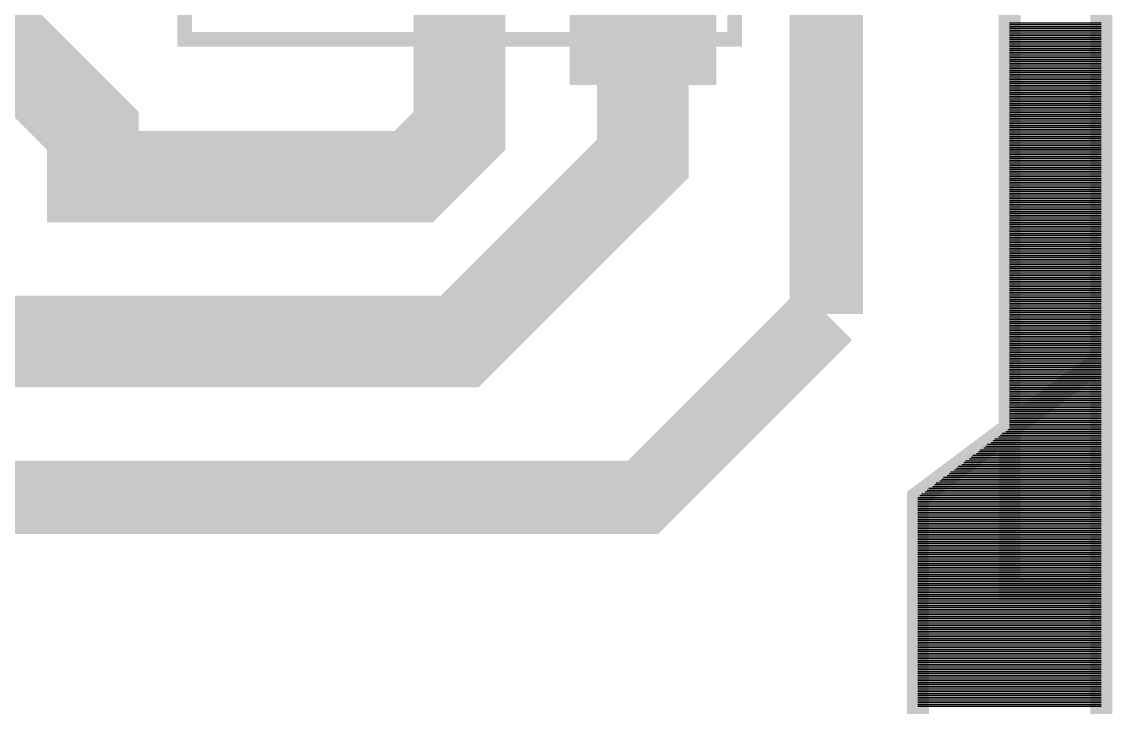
# Model space of a CAD drawing. Extents: x -1.19 to 1.19, y -1.21 to 1.21.
# Drawn here: x 0.595 to 1.19, y 0.081 to 0.455 of the extents above; entities that cross this region are included whole.
import ezdxf

# ---------------------------------------------------------------- set-up
doc = ezdxf.new("R2010")
doc.units = 0
doc.layers.get('0').update_dxf_attribs({"linetype": 'CONTINUOUS'})

msp = doc.modelspace()

# ---------------------------------------------------------------- linework, layer by layer
for points, const_width in [([(1.134, 0.145), (1.134, 1.195), (1.184, 1.195), (1.184, 0.145), (1.134, 0.145)], 0.012), ([(0.834, 0.495), (0.834, 0.395), (0.809, 0.37), (0.634, 0.37), (0.634, 0.395), (0.434, 0.595), (0.434, 0.815), (0.134, 0.815)], 0.05), ([(0.934, 0.82), (0.934, 0.745), (1.034, 0.645), (1.034, 0.57), (1.034, 0.495), (1.034, 0.295)], 0.04), ([(0.934, 0.495), (0.934, 0.42)], 0.08), ([(0.124, -0.339), (0.124, 0.02), (0.384, 0.28), (0.834, 0.28), (0.934, 0.38), (0.934, 0.42)], 0.05), ([(1.034, 0.295), (0.934, 0.195), (0.449, 0.195), (0.224, -0.029), (0.224, -0.754)], 0.04), ([(1.084, -1.204), (1.084, 0.195), (1.184, 0.27), (1.184, -1.204), (1.084, -1.204)], 0.012)]:
    msp.add_lwpolyline(points, dxfattribs=dict(const_width=const_width))
for points in [[(1.134, 0.454), (1.184, 0.454)], [(1.134, 0.453), (1.184, 0.453)], [(1.134, 0.452), (1.184, 0.452)], [(1.134, 0.451), (1.184, 0.451)], [(1.134, 0.45), (1.184, 0.45)], [(1.134, 0.449), (1.184, 0.449)], [(1.134, 0.448), (1.184, 0.448)], [(1.134, 0.447), (1.184, 0.447)], [(1.134, 0.446), (1.184, 0.446)], [(1.134, 0.445), (1.184, 0.445)], [(1.134, 0.444), (1.184, 0.444)], [(1.134, 0.443), (1.184, 0.443)], [(1.134, 0.442), (1.184, 0.442)], [(1.134, 0.441), (1.184, 0.441)], [(1.134, 0.44), (1.184, 0.44)], [(1.134, 0.439), (1.184, 0.439)], [(1.134, 0.438), (1.184, 0.438)], [(1.134, 0.437), (1.184, 0.437)], [(1.134, 0.436), (1.184, 0.436)], [(1.134, 0.435), (1.184, 0.435)], [(1.134, 0.434), (1.184, 0.434)], [(1.134, 0.433), (1.184, 0.433)], [(1.134, 0.432), (1.184, 0.432)], [(1.134, 0.431), (1.184, 0.431)], [(1.134, 0.43), (1.184, 0.43)], [(1.134, 0.429), (1.184, 0.429)], [(1.134, 0.428), (1.184, 0.428)], [(1.134, 0.427), (1.184, 0.427)], [(1.134, 0.426), (1.184, 0.426)], [(1.134, 0.425), (1.184, 0.425)], [(1.134, 0.424), (1.184, 0.424)], [(1.134, 0.423), (1.184, 0.423)], [(1.134, 0.422), (1.184, 0.422)], [(1.134, 0.421), (1.184, 0.421)], [(1.134, 0.42), (1.184, 0.42)], [(1.134, 0.419), (1.184, 0.419)], [(1.134, 0.418), (1.184, 0.418)], [(1.134, 0.417), (1.184, 0.417)], [(1.134, 0.416), (1.184, 0.416)], [(1.134, 0.415), (1.184, 0.415)], [(1.134, 0.414), (1.184, 0.414)], [(1.134, 0.413), (1.184, 0.413)], [(1.134, 0.412), (1.184, 0.412)], [(1.134, 0.411), (1.184, 0.411)], [(1.134, 0.41), (1.184, 0.41)], [(1.134, 0.409), (1.184, 0.409)], [(1.134, 0.408), (1.184, 0.408)], [(1.134, 0.407), (1.184, 0.407)], [(1.134, 0.406), (1.184, 0.406)], [(1.134, 0.405), (1.184, 0.405)], [(1.134, 0.404), (1.184, 0.404)], [(1.134, 0.403), (1.184, 0.403)], [(1.134, 0.402), (1.184, 0.402)], [(1.134, 0.401), (1.184, 0.401)], [(1.134, 0.4), (1.184, 0.4)], [(1.134, 0.399), (1.184, 0.399)], [(1.134, 0.398), (1.184, 0.398)], [(1.134, 0.397), (1.184, 0.397)], [(1.134, 0.396), (1.184, 0.396)], [(1.134, 0.395), (1.184, 0.395)], [(1.134, 0.394), (1.184, 0.394)], [(1.134, 0.393), (1.184, 0.393)], [(1.134, 0.392), (1.184, 0.392)], [(1.134, 0.391), (1.184, 0.391)], [(1.134, 0.39), (1.184, 0.39)], [(1.134, 0.389), (1.184, 0.389)], [(1.134, 0.388), (1.184, 0.388)], [(1.134, 0.387), (1.184, 0.387)], [(1.134, 0.386), (1.184, 0.386)], [(1.134, 0.385), (1.184, 0.385)], [(1.134, 0.384), (1.184, 0.384)], [(1.134, 0.383), (1.184, 0.383)], [(1.134, 0.382), (1.184, 0.382)], [(1.134, 0.381), (1.184, 0.381)], [(1.134, 0.38), (1.184, 0.38)], [(1.134, 0.379), (1.184, 0.379)], [(1.134, 0.378), (1.184, 0.378)], [(1.134, 0.377), (1.184, 0.377)], [(1.134, 0.376), (1.184, 0.376)], [(1.134, 0.375), (1.184, 0.375)], [(1.134, 0.374), (1.184, 0.374)], [(1.134, 0.373), (1.184, 0.373)], [(1.134, 0.372), (1.184, 0.372)], [(1.134, 0.371), (1.184, 0.371)], [(1.134, 0.37), (1.184, 0.37)], [(1.134, 0.369), (1.184, 0.369)], [(1.134, 0.368), (1.184, 0.368)], [(1.134, 0.367), (1.184, 0.367)], [(1.134, 0.366), (1.184, 0.366)], [(1.134, 0.365), (1.184, 0.365)], [(1.134, 0.364), (1.184, 0.364)], [(1.134, 0.363), (1.184, 0.363)], [(1.134, 0.362), (1.184, 0.362)], [(1.134, 0.361), (1.184, 0.361)], [(1.134, 0.36), (1.184, 0.36)], [(1.134, 0.359), (1.184, 0.359)], [(1.134, 0.358), (1.184, 0.358)], [(1.134, 0.357), (1.184, 0.357)], [(1.134, 0.356), (1.184, 0.356)], [(1.134, 0.355), (1.184, 0.355)], [(1.134, 0.354), (1.184, 0.354)], [(1.134, 0.353), (1.184, 0.353)], [(1.134, 0.352), (1.184, 0.352)], [(1.134, 0.351), (1.184, 0.351)], [(1.134, 0.35), (1.184, 0.35)], [(1.134, 0.349), (1.184, 0.349)], [(1.134, 0.348), (1.184, 0.348)], [(1.134, 0.347), (1.184, 0.347)], [(1.134, 0.346), (1.184, 0.346)], [(1.134, 0.345), (1.184, 0.345)], [(1.134, 0.344), (1.184, 0.344)], [(1.134, 0.343), (1.184, 0.343)], [(1.134, 0.342), (1.184, 0.342)], [(1.134, 0.341), (1.184, 0.341)], [(1.134, 0.34), (1.184, 0.34)], [(1.134, 0.339), (1.184, 0.339)], [(1.134, 0.338), (1.184, 0.338)], [(1.134, 0.337), (1.184, 0.337)], [(1.134, 0.336), (1.184, 0.336)], [(1.134, 0.335), (1.184, 0.335)], [(1.134, 0.334), (1.184, 0.334)], [(1.134, 0.333), (1.184, 0.333)], [(1.134, 0.332), (1.184, 0.332)], [(1.134, 0.331), (1.184, 0.331)], [(1.134, 0.33), (1.184, 0.33)], [(1.134, 0.329), (1.184, 0.329)], [(1.134, 0.328), (1.184, 0.328)], [(1.134, 0.327), (1.184, 0.327)], [(1.134, 0.326), (1.184, 0.326)], [(1.134, 0.325), (1.184, 0.325)], [(1.134, 0.324), (1.184, 0.324)], [(1.134, 0.323), (1.184, 0.323)], [(1.134, 0.322), (1.184, 0.322)], [(1.134, 0.321), (1.184, 0.321)], [(1.134, 0.32), (1.184, 0.32)], [(1.134, 0.319), (1.184, 0.319)], [(1.134, 0.318), (1.184, 0.318)], [(1.134, 0.317), (1.184, 0.317)], [(1.134, 0.316), (1.184, 0.316)], [(1.134, 0.315), (1.184, 0.315)], [(1.134, 0.314), (1.184, 0.314)], [(1.134, 0.313), (1.184, 0.313)], [(1.134, 0.312), (1.184, 0.312)], [(1.134, 0.311), (1.184, 0.311)], [(1.134, 0.31), (1.184, 0.31)], [(1.134, 0.309), (1.184, 0.309)], [(1.134, 0.308), (1.184, 0.308)], [(1.134, 0.307), (1.184, 0.307)], [(1.134, 0.306), (1.184, 0.306)], [(1.134, 0.305), (1.184, 0.305)], [(1.134, 0.304), (1.184, 0.304)], [(1.134, 0.303), (1.184, 0.303)], [(1.134, 0.302), (1.184, 0.302)], [(1.134, 0.301), (1.184, 0.301)], [(1.134, 0.3), (1.184, 0.3)], [(1.134, 0.299), (1.184, 0.299)], [(1.134, 0.298), (1.184, 0.298)], [(1.134, 0.297), (1.184, 0.297)], [(1.134, 0.296), (1.184, 0.296)], [(1.134, 0.295), (1.184, 0.295)], [(1.134, 0.294), (1.184, 0.294)], [(1.134, 0.293), (1.184, 0.293)], [(1.134, 0.292), (1.184, 0.292)], [(1.134, 0.291), (1.184, 0.291)], [(1.134, 0.29), (1.184, 0.29)], [(1.134, 0.289), (1.184, 0.289)], [(1.134, 0.288), (1.184, 0.288)], [(1.134, 0.287), (1.184, 0.287)], [(1.134, 0.286), (1.184, 0.286)], [(1.134, 0.285), (1.184, 0.285)], [(1.134, 0.284), (1.184, 0.284)], [(1.134, 0.283), (1.184, 0.283)], [(1.134, 0.282), (1.184, 0.282)], [(1.134, 0.281), (1.184, 0.281)], [(1.134, 0.28), (1.184, 0.28)], [(1.134, 0.279), (1.184, 0.279)], [(1.134, 0.278), (1.184, 0.278)], [(1.134, 0.277), (1.184, 0.277)], [(1.134, 0.276), (1.184, 0.276)], [(1.134, 0.275), (1.184, 0.275)], [(1.134, 0.274), (1.184, 0.274)], [(1.134, 0.273), (1.184, 0.273)], [(1.134, 0.272), (1.184, 0.272)], [(1.134, 0.271), (1.184, 0.271)], [(1.134, 0.27), (1.184, 0.27)], [(1.134, 0.269), (1.184, 0.269)], [(1.134, 0.268), (1.184, 0.268)], [(1.181, 0.268), (1.184, 0.268)], [(1.182, 0.269), (1.184, 0.269)], [(1.184, 0.27), (1.184, 0.27)], [(1.134, 0.267), (1.184, 0.267)], [(1.134, 0.266), (1.184, 0.266)], [(1.134, 0.265), (1.184, 0.265)], [(1.134, 0.264), (1.184, 0.264)], [(1.134, 0.263), (1.184, 0.263)], [(1.134, 0.262), (1.184, 0.262)], [(1.173, 0.262), (1.184, 0.262)], [(1.174, 0.263), (1.184, 0.263)], [(1.176, 0.264), (1.184, 0.264)], [(1.177, 0.265), (1.184, 0.265)], [(1.178, 0.266), (1.184, 0.266)], [(1.18, 0.267), (1.184, 0.267)], [(1.134, 0.261), (1.184, 0.261)], [(1.134, 0.26), (1.184, 0.26)], [(1.134, 0.259), (1.184, 0.259)], [(1.134, 0.258), (1.184, 0.258)], [(1.134, 0.257), (1.184, 0.257)], [(1.134, 0.256), (1.184, 0.256)], [(1.165, 0.256), (1.184, 0.256)], [(1.166, 0.257), (1.184, 0.257)], [(1.168, 0.258), (1.184, 0.258)], [(1.169, 0.259), (1.184, 0.259)], [(1.17, 0.26), (1.184, 0.26)], [(1.172, 0.261), (1.184, 0.261)], [(1.134, 0.255), (1.184, 0.255)], [(1.134, 0.254), (1.184, 0.254)], [(1.134, 0.253), (1.184, 0.253)], [(1.134, 0.252), (1.184, 0.252)], [(1.134, 0.251), (1.184, 0.251)], [(1.134, 0.25), (1.184, 0.25)], [(1.157, 0.25), (1.184, 0.25)], [(1.158, 0.251), (1.184, 0.251)], [(1.16, 0.252), (1.184, 0.252)], [(1.161, 0.253), (1.184, 0.253)], [(1.162, 0.254), (1.184, 0.254)], [(1.164, 0.255), (1.184, 0.255)], [(1.134, 0.249), (1.184, 0.249)], [(1.134, 0.248), (1.184, 0.248)], [(1.134, 0.247), (1.184, 0.247)], [(1.134, 0.246), (1.184, 0.246)], [(1.134, 0.245), (1.184, 0.245)], [(1.134, 0.244), (1.184, 0.244)], [(1.149, 0.244), (1.184, 0.244)], [(1.15, 0.245), (1.184, 0.245)], [(1.152, 0.246), (1.184, 0.246)], [(1.153, 0.247), (1.184, 0.247)], [(1.154, 0.248), (1.184, 0.248)], [(1.156, 0.249), (1.184, 0.249)], [(1.134, 0.243), (1.184, 0.243)], [(1.134, 0.242), (1.184, 0.242)], [(1.134, 0.241), (1.184, 0.241)], [(1.134, 0.24), (1.184, 0.24)], [(1.134, 0.239), (1.184, 0.239)], [(1.134, 0.238), (1.184, 0.238)], [(1.141, 0.238), (1.184, 0.238)], [(1.142, 0.239), (1.184, 0.239)], [(1.144, 0.24), (1.184, 0.24)], [(1.145, 0.241), (1.184, 0.241)], [(1.146, 0.242), (1.184, 0.242)], [(1.148, 0.243), (1.184, 0.243)], [(1.133, 0.232), (1.184, 0.232)], [(1.134, 0.237), (1.184, 0.237)], [(1.134, 0.236), (1.184, 0.236)], [(1.134, 0.235), (1.184, 0.235)], [(1.134, 0.234), (1.184, 0.234)], [(1.134, 0.233), (1.184, 0.233)], [(1.134, 0.233), (1.184, 0.233)], [(1.134, 0.232), (1.184, 0.232)], [(1.136, 0.234), (1.184, 0.234)], [(1.137, 0.235), (1.184, 0.235)], [(1.138, 0.236), (1.184, 0.236)], [(1.14, 0.237), (1.184, 0.237)], [(1.126, 0.227), (1.184, 0.227)], [(1.128, 0.228), (1.184, 0.228)], [(1.129, 0.229), (1.184, 0.229)], [(1.13, 0.23), (1.184, 0.23)], [(1.132, 0.231), (1.184, 0.231)], [(1.134, 0.231), (1.184, 0.231)], [(1.134, 0.23), (1.184, 0.23)], [(1.134, 0.229), (1.184, 0.229)], [(1.134, 0.228), (1.184, 0.228)], [(1.134, 0.227), (1.184, 0.227)], [(1.118, 0.221), (1.184, 0.221)], [(1.12, 0.222), (1.184, 0.222)], [(1.121, 0.223), (1.184, 0.223)], [(1.122, 0.224), (1.184, 0.224)], [(1.124, 0.225), (1.184, 0.225)], [(1.125, 0.226), (1.184, 0.226)], [(1.134, 0.226), (1.184, 0.226)], [(1.134, 0.225), (1.184, 0.225)], [(1.134, 0.224), (1.184, 0.224)], [(1.134, 0.223), (1.184, 0.223)], [(1.134, 0.222), (1.184, 0.222)], [(1.134, 0.221), (1.184, 0.221)], [(1.11, 0.215), (1.184, 0.215)], [(1.112, 0.216), (1.184, 0.216)], [(1.113, 0.217), (1.184, 0.217)], [(1.114, 0.218), (1.184, 0.218)], [(1.116, 0.219), (1.184, 0.219)], [(1.117, 0.22), (1.184, 0.22)], [(1.134, 0.22), (1.184, 0.22)], [(1.134, 0.219), (1.184, 0.219)], [(1.134, 0.218), (1.184, 0.218)], [(1.134, 0.217), (1.184, 0.217)], [(1.134, 0.216), (1.184, 0.216)], [(1.134, 0.215), (1.184, 0.215)], [(1.102, 0.209), (1.184, 0.209)], [(1.104, 0.21), (1.184, 0.21)], [(1.105, 0.211), (1.184, 0.211)], [(1.106, 0.212), (1.184, 0.212)], [(1.108, 0.213), (1.184, 0.213)], [(1.109, 0.214), (1.184, 0.214)], [(1.134, 0.214), (1.184, 0.214)], [(1.134, 0.213), (1.184, 0.213)], [(1.134, 0.212), (1.184, 0.212)], [(1.134, 0.211), (1.184, 0.211)], [(1.134, 0.21), (1.184, 0.21)], [(1.134, 0.209), (1.184, 0.209)], [(1.094, 0.203), (1.184, 0.203)], [(1.096, 0.204), (1.184, 0.204)], [(1.097, 0.205), (1.184, 0.205)], [(1.098, 0.206), (1.184, 0.206)], [(1.1, 0.207), (1.184, 0.207)], [(1.101, 0.208), (1.184, 0.208)], [(1.134, 0.208), (1.184, 0.208)], [(1.134, 0.207), (1.184, 0.207)], [(1.134, 0.206), (1.184, 0.206)], [(1.134, 0.205), (1.184, 0.205)], [(1.134, 0.204), (1.184, 0.204)], [(1.134, 0.203), (1.184, 0.203)], [(1.086, 0.197), (1.184, 0.197)], [(1.088, 0.198), (1.184, 0.198)], [(1.089, 0.199), (1.184, 0.199)], [(1.09, 0.2), (1.184, 0.2)], [(1.092, 0.201), (1.184, 0.201)], [(1.093, 0.202), (1.184, 0.202)], [(1.134, 0.202), (1.184, 0.202)], [(1.134, 0.201), (1.184, 0.201)], [(1.134, 0.2), (1.184, 0.2)], [(1.134, 0.199), (1.184, 0.199)], [(1.134, 0.198), (1.184, 0.198)], [(1.134, 0.197), (1.184, 0.197)], [(1.084, 0.195), (1.184, 0.195)], [(1.084, 0.194), (1.184, 0.194)], [(1.084, 0.193), (1.184, 0.193)], [(1.084, 0.192), (1.184, 0.192)], [(1.084, 0.191), (1.184, 0.191)], [(1.085, 0.196), (1.184, 0.196)], [(1.134, 0.196), (1.184, 0.196)], [(1.134, 0.195), (1.184, 0.195)], [(1.134, 0.194), (1.184, 0.194)], [(1.134, 0.193), (1.184, 0.193)], [(1.134, 0.192), (1.184, 0.192)], [(1.134, 0.191), (1.184, 0.191)], [(1.084, 0.19), (1.184, 0.19)], [(1.084, 0.189), (1.184, 0.189)], [(1.084, 0.188), (1.184, 0.188)], [(1.084, 0.187), (1.184, 0.187)], [(1.084, 0.186), (1.184, 0.186)], [(1.084, 0.185), (1.184, 0.185)], [(1.134, 0.19), (1.184, 0.19)], [(1.134, 0.189), (1.184, 0.189)], [(1.134, 0.188), (1.184, 0.188)], [(1.134, 0.187), (1.184, 0.187)], [(1.134, 0.186), (1.184, 0.186)], [(1.134, 0.185), (1.184, 0.185)], [(1.084, 0.184), (1.184, 0.184)], [(1.084, 0.183), (1.184, 0.183)], [(1.084, 0.182), (1.184, 0.182)], [(1.084, 0.181), (1.184, 0.181)], [(1.084, 0.18), (1.184, 0.18)], [(1.084, 0.179), (1.184, 0.179)], [(1.134, 0.184), (1.184, 0.184)], [(1.134, 0.183), (1.184, 0.183)], [(1.134, 0.182), (1.184, 0.182)], [(1.134, 0.181), (1.184, 0.181)], [(1.134, 0.18), (1.184, 0.18)], [(1.134, 0.179), (1.184, 0.179)], [(1.084, 0.178), (1.184, 0.178)], [(1.084, 0.177), (1.184, 0.177)], [(1.084, 0.176), (1.184, 0.176)], [(1.084, 0.175), (1.184, 0.175)], [(1.084, 0.174), (1.184, 0.174)], [(1.084, 0.173), (1.184, 0.173)], [(1.134, 0.178), (1.184, 0.178)], [(1.134, 0.177), (1.184, 0.177)], [(1.134, 0.176), (1.184, 0.176)], [(1.134, 0.175), (1.184, 0.175)], [(1.134, 0.174), (1.184, 0.174)], [(1.134, 0.173), (1.184, 0.173)], [(1.084, 0.172), (1.184, 0.172)], [(1.084, 0.171), (1.184, 0.171)], [(1.084, 0.17), (1.184, 0.17)], [(1.084, 0.169), (1.184, 0.169)], [(1.084, 0.168), (1.184, 0.168)], [(1.084, 0.167), (1.184, 0.167)], [(1.134, 0.172), (1.184, 0.172)], [(1.134, 0.171), (1.184, 0.171)], [(1.134, 0.17), (1.184, 0.17)], [(1.134, 0.169), (1.184, 0.169)], [(1.134, 0.168), (1.184, 0.168)], [(1.134, 0.167), (1.184, 0.167)], [(1.084, 0.166), (1.184, 0.166)], [(1.084, 0.165), (1.184, 0.165)], [(1.084, 0.164), (1.184, 0.164)], [(1.084, 0.163), (1.184, 0.163)], [(1.084, 0.162), (1.184, 0.162)], [(1.084, 0.161), (1.184, 0.161)], [(1.134, 0.166), (1.184, 0.166)], [(1.134, 0.165), (1.184, 0.165)], [(1.134, 0.164), (1.184, 0.164)], [(1.134, 0.163), (1.184, 0.163)], [(1.134, 0.162), (1.184, 0.162)], [(1.134, 0.161), (1.184, 0.161)], [(1.084, 0.16), (1.184, 0.16)], [(1.084, 0.159), (1.184, 0.159)], [(1.084, 0.158), (1.184, 0.158)], [(1.084, 0.157), (1.184, 0.157)], [(1.084, 0.156), (1.184, 0.156)], [(1.084, 0.155), (1.184, 0.155)], [(1.134, 0.16), (1.184, 0.16)], [(1.134, 0.159), (1.184, 0.159)], [(1.134, 0.158), (1.184, 0.158)], [(1.134, 0.157), (1.184, 0.157)], [(1.134, 0.156), (1.184, 0.156)], [(1.134, 0.155), (1.184, 0.155)], [(1.084, 0.154), (1.184, 0.154)], [(1.084, 0.153), (1.184, 0.153)], [(1.084, 0.152), (1.184, 0.152)], [(1.084, 0.151), (1.184, 0.151)], [(1.084, 0.15), (1.184, 0.15)], [(1.084, 0.149), (1.184, 0.149)], [(1.134, 0.154), (1.184, 0.154)], [(1.134, 0.153), (1.184, 0.153)], [(1.134, 0.152), (1.184, 0.152)], [(1.134, 0.151), (1.184, 0.151)], [(1.134, 0.15), (1.184, 0.15)], [(1.134, 0.149), (1.184, 0.149)], [(1.084, 0.148), (1.184, 0.148)], [(1.084, 0.147), (1.184, 0.147)], [(1.084, 0.146), (1.184, 0.146)], [(1.084, 0.145), (1.184, 0.145)], [(1.084, 0.144), (1.184, 0.144)], [(1.084, 0.143), (1.184, 0.143)], [(1.134, 0.148), (1.184, 0.148)], [(1.134, 0.147), (1.184, 0.147)], [(1.134, 0.146), (1.184, 0.146)], [(1.134, 0.145), (1.184, 0.145)], [(1.084, 0.142), (1.184, 0.142)], [(1.084, 0.141), (1.184, 0.141)], [(1.084, 0.14), (1.184, 0.14)], [(1.084, 0.139), (1.184, 0.139)], [(1.084, 0.138), (1.184, 0.138)], [(1.084, 0.137), (1.184, 0.137)], [(1.084, 0.136), (1.184, 0.136)], [(1.084, 0.135), (1.184, 0.135)], [(1.084, 0.134), (1.184, 0.134)], [(1.084, 0.133), (1.184, 0.133)], [(1.084, 0.132), (1.184, 0.132)], [(1.084, 0.131), (1.184, 0.131)], [(1.084, 0.13), (1.184, 0.13)], [(1.084, 0.129), (1.184, 0.129)], [(1.084, 0.128), (1.184, 0.128)], [(1.084, 0.127), (1.184, 0.127)], [(1.084, 0.126), (1.184, 0.126)], [(1.084, 0.125), (1.184, 0.125)], [(1.084, 0.124), (1.184, 0.124)], [(1.084, 0.123), (1.184, 0.123)], [(1.084, 0.122), (1.184, 0.122)], [(1.084, 0.121), (1.184, 0.121)], [(1.084, 0.12), (1.184, 0.12)], [(1.084, 0.119), (1.184, 0.119)], [(1.084, 0.118), (1.184, 0.118)], [(1.084, 0.117), (1.184, 0.117)], [(1.084, 0.116), (1.184, 0.116)], [(1.084, 0.115), (1.184, 0.115)], [(1.084, 0.114), (1.184, 0.114)], [(1.084, 0.113), (1.184, 0.113)], [(1.084, 0.112), (1.184, 0.112)], [(1.084, 0.111), (1.184, 0.111)], [(1.084, 0.11), (1.184, 0.11)], [(1.084, 0.109), (1.184, 0.109)], [(1.084, 0.108), (1.184, 0.108)], [(1.084, 0.107), (1.184, 0.107)], [(1.084, 0.106), (1.184, 0.106)], [(1.084, 0.105), (1.184, 0.105)], [(1.084, 0.104), (1.184, 0.104)], [(1.084, 0.103), (1.184, 0.103)], [(1.084, 0.102), (1.184, 0.102)], [(1.084, 0.101), (1.184, 0.101)], [(1.084, 0.1), (1.184, 0.1)], [(1.084, 0.099), (1.184, 0.099)], [(1.084, 0.098), (1.184, 0.098)], [(1.084, 0.097), (1.184, 0.097)], [(1.084, 0.096), (1.184, 0.096)], [(1.084, 0.095), (1.184, 0.095)], [(1.084, 0.094), (1.184, 0.094)], [(1.084, 0.093), (1.184, 0.093)], [(1.084, 0.092), (1.184, 0.092)], [(1.084, 0.091), (1.184, 0.091)], [(1.084, 0.09), (1.184, 0.09)], [(1.084, 0.089), (1.184, 0.089)], [(1.084, 0.088), (1.184, 0.088)], [(1.084, 0.087), (1.184, 0.087)], [(1.084, 0.086), (1.184, 0.086)], [(1.084, 0.085), (1.184, 0.085)], [(1.084, 0.084), (1.184, 0.084)], [(1.084, 0.083), (1.184, 0.083)], [(1.084, 0.082), (1.184, 0.082)], [(1.084, 0.081), (1.184, 0.081)]]:
    msp.add_lwpolyline(points)
at = {"layer": '12632256', "const_width": 0.008}
msp.add_lwpolyline([(0.684, 0.445), (0.984, 0.445), (0.984, 0.545), (0.684, 0.545), (0.684, 0.445)], dxfattribs=at)

doc.saveas('drawing.dxf')
